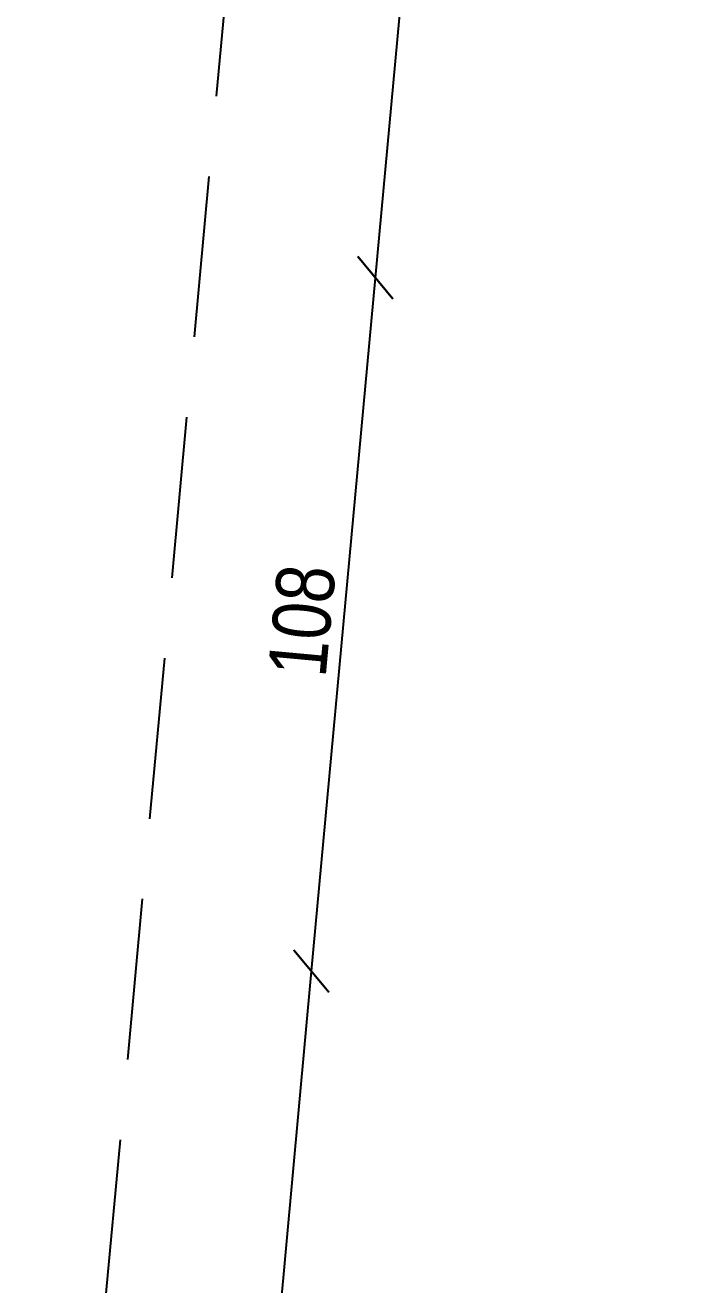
# Model space of a CAD drawing. Header units: metres. Extents: x 493 to 630, y -132 to -15.
# Drawn here: x 568.227 to 569.244, y -34.949 to -32.996 of the extents above; entities that cross this region are included whole.
import ezdxf

# ---------------------------------------------------------------- set-up
doc = ezdxf.new("R2010")
doc.units = ezdxf.units.M
doc.header["$MEASUREMENT"] = 0
doc.header["$PDMODE"] = 3
doc.linetypes.add('HIDDEN2', pattern=[0.1875, 0.125, -0.0625])
doc.layers.add('a_cote_50', color=9, linetype='Continuous')
doc.layers.add('a_scari_punctat', color=40, linetype='HIDDEN2')
doc.styles.get("Standard").update_dxf_attribs({"font": 'ARIALN.TTF'})
doc.dimstyles.new('50 cote', dxfattribs={"dimtxt": 0.09, "dimasz": 0.06, "dimexe": 0, "dimexo": 0, "dimgap": 0.018, "dimtad": 1, "dimdec": 1, "dimlfac": 100, "dimrnd": 0.5, "dimdsep": 46, "dimtxsty": 'Standard', "dimblk": 'OBLIQUE', "dimcen": 0.00045, "dimclrd": 256, "dimclrt": 4, "dimadec": 1, "dimazin": 0, "dimtfac": 1, "dimtdec": 1, "dimtix": 1, "dimtofl": 0, "dimtmove": 0, "dimatfit": 3, "dimldrblk": 'OBLIQUE', "dimfxl": 0, "dimtolj": 1, "dimtzin": 0, "dimarcsym": 0})

# ---------------------------------------------------------------- blocks, each defined once
blk = doc.blocks.new('_Oblique')
at = {"color": 0, "linetype": 'ByBlock', "lineweight": -2}
blk.add_line((-0.5, -0.5), (0.5, 0.5), dxfattribs=at)
blk = doc.blocks.new('*D1118')
at = {"layer": 'a_cote_50', "lineweight": -2, "ltscale": 0.3}
blk.add_line((12.1195, -3.1399), (11.7027, -7.6675), dxfattribs=at)
at = {"layer": 'Defpoints', "color": 0, "ltscale": 0.3}
for p in [(11.4974, -3.0826), (11.0806, -7.6103), (11.7027, -7.6675)]:
    blk.add_point(p, dxfattribs=at)
at = {"layer": 'a_cote_50', "lineweight": -2, "ltscale": 0.3, "xscale": 0.06, "yscale": 0.06, "zscale": 0.06}
for p, rotation in [((12.1195, -3.1399), 84.74005196379622), ((11.7027, -7.6675), 264.7400519637962)]:
    blk.add_blockref('_Oblique', p, dxfattribs=dict(at, rotation=rotation))
at = {"layer": 'a_cote_50', "color": 4, "ltscale": 0.3, "insert": (11.8476, -5.3979), "char_height": 0.09, "attachment_point": 5, "rotation": 84.7401}
blk.add_mtext('\\A1;454.5', dxfattribs=at)
blk = doc.blocks.new('*D1119')
at = {"layer": 'a_cote_50', "lineweight": -2, "ltscale": 0.3}
blk.add_line((11.7027, -7.6675), (11.6037, -8.7426), dxfattribs=at)
at = {"layer": 'Defpoints', "color": 0, "ltscale": 0.3}
for p in [(11.0806, -7.6103), (10.9816, -8.6854), (11.6037, -8.7426)]:
    blk.add_point(p, dxfattribs=at)
at = {"layer": 'a_cote_50', "lineweight": -2, "ltscale": 0.3, "xscale": 0.06, "yscale": 0.06, "zscale": 0.06}
for p, rotation in [((11.7027, -7.6675), 84.74005196379342), ((11.6037, -8.7426), 264.7400519637934)]:
    blk.add_blockref('_Oblique', p, dxfattribs=dict(at, rotation=rotation))
at = {"layer": 'a_cote_50', "color": 4, "ltscale": 0.3, "insert": (11.5895, -8.1992), "char_height": 0.09, "attachment_point": 5, "rotation": 84.7401}
blk.add_mtext('\\A1;108', dxfattribs=at)
blk = doc.blocks.new('*D1120')
at = {"layer": 'a_cote_50', "lineweight": -2, "ltscale": 0.3}
blk.add_line((11.6037, -8.7426), (11.4768, -10.1215), dxfattribs=at)
at = {"layer": 'Defpoints', "color": 0, "ltscale": 0.3}
for p in [(10.9816, -8.6854), (10.8546, -10.0642), (11.4768, -10.1215)]:
    blk.add_point(p, dxfattribs=at)
at = {"layer": 'a_cote_50', "lineweight": -2, "ltscale": 0.3, "xscale": 0.06, "yscale": 0.06, "zscale": 0.06}
for p, rotation in [((11.6037, -8.7426), 84.74005196379342), ((11.4768, -10.1215), 264.7400519637934)]:
    blk.add_blockref('_Oblique', p, dxfattribs=dict(at, rotation=rotation))
at = {"layer": 'a_cote_50', "color": 4, "ltscale": 0.3, "insert": (11.4765, -9.4262), "char_height": 0.09, "attachment_point": 5, "rotation": 84.7401}
blk.add_mtext('\\A1;138.5', dxfattribs=at)
blk = doc.blocks.new('COTE EXY')
at = {"layer": 'a_cote_50', "ltscale": 0.3}
dim = blk.add_aligned_dim(p1=(11.4974, -3.0826), p2=(11.0806, -7.6103), distance=0.6247, dimstyle='50 cote', dxfattribs=at)
dim.commit()
dim.dimension.update_dxf_attribs({"geometry": '*D1118', "text_midpoint": (11.8476, -5.3979)})
for base, p1, p2, picture, middle in [((11.6037, -8.7426), (11.0806, -7.6103), (10.9816, -8.6854), '*D1119', (11.5895, -8.1992)), ((11.4768, -10.1215), (10.9816, -8.6854), (10.8546, -10.0642), '*D1120', (11.4765, -9.4262))]:
    dim = blk.add_linear_dim(base=base, p1=p1, p2=p2, angle=84.7401, dimstyle='50 cote', override={"dimtmove": 1}, dxfattribs=at)
    dim.commit()
    dim.dimension.update_dxf_attribs({"geometry": picture, "text_midpoint": middle})

msp = doc.modelspace()

# ---------------------------------------------------------------- linework, layer by layer
at = {"layer": 'a_scari_punctat', "ltscale": 2}
msp.add_lwpolyline([(556.4463, -52.0265), (556.4099, -41.0734), (536.4549, -36.2373), (537.7544, -30.8753), (536.2493, -30.5106), (536.1456, -20.9233), (539.5781, -21.7688), (539.6955, -21.2841), (568.9594, -28.3762), (567.976, -39.045), (571.6331, -38.7496), (571.6331, -39.2176), (571.9632, -39.2176), (571.9695, -48.4811)], dxfattribs=at)

# ---------------------------------------------------------------- block references
at = {"layer": 'a_cote_50'}
msp.add_blockref('COTE EXY', (557.0671, -25.7202), dxfattribs=at)

doc.saveas('drawing.dxf')
